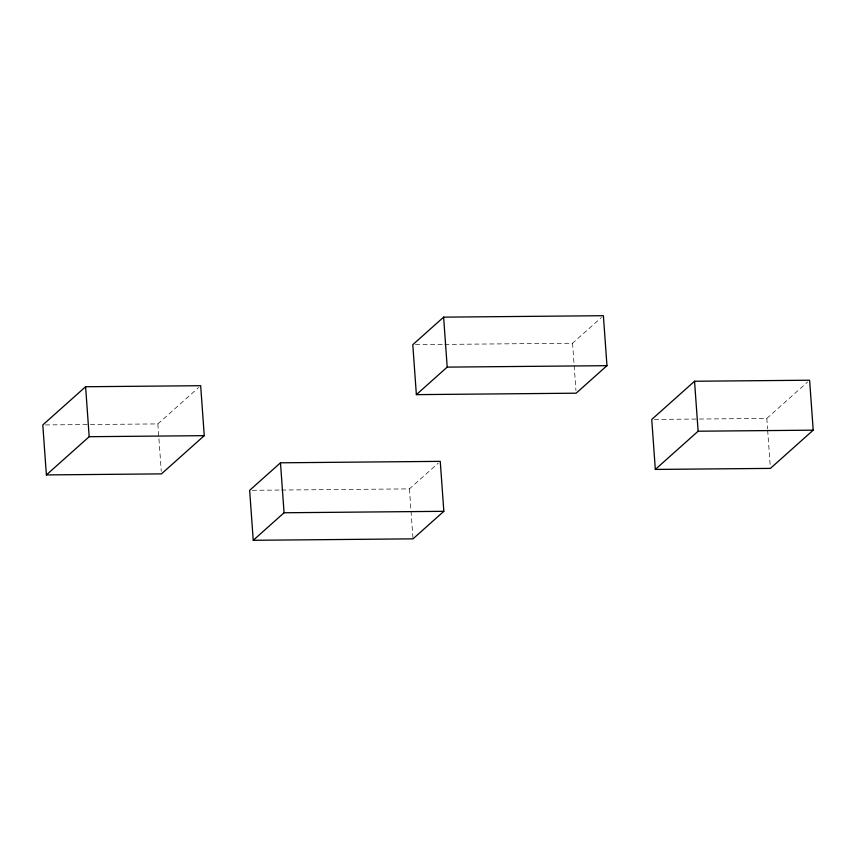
<?xml version="1.0" encoding="UTF-8"?>
<svg xmlns="http://www.w3.org/2000/svg" width="856" height="856" viewBox="0 0 856 856"><rect width="100%" height="100%" fill="white"/><g stroke="black" fill="none" stroke-linecap="round" stroke-linejoin="round"><path stroke-width="0.64" stroke-dasharray="4.28 3.21" d="M90.415 424.523L157.879 423.913L198.688 387.479M281.613 490.039L409.425 488.883L438.261 463.139M444.745 344.39L572.557 343.235L601.394 317.48M699.363 419.033L766.816 418.424L807.625 381.99M415.449 344.647L443.408 344.401M45.443 424.929L89.099 424.533M654.391 419.44L698.036 419.044M252.317 490.306L280.276 490.049M766.816 418.424L767.575 428.942M767.661 430.258L770.304 467.076M572.557 343.235L574.066 364.271M574.162 365.587L575.949 390.571M409.425 488.883L410.934 509.93M411.03 511.235L412.913 537.536M157.879 423.913L161.27 471.249"/><path stroke-width="1.28" d="M85.6 386.741L42.8 424.95L46.385 474.92L161.452 473.882L204.252 435.661L200.679 385.703L85.6 386.741L89.184 436.699L46.385 474.92M280.49 462.807L249.652 490.328L253.237 540.297L413.009 538.852L443.836 511.321L440.252 461.363L280.49 462.807L284.064 512.765L253.237 540.297M443.622 317.148L412.795 344.679L416.369 394.637L576.142 393.193L606.968 365.673L603.384 315.704L443.622 317.148L447.196 367.117L416.369 394.637M694.548 381.252L651.748 419.461L655.322 469.43L770.4 468.393L813.2 430.172L809.615 380.214L694.548 381.252L698.122 431.21L655.322 469.43M447.196 367.117L606.968 365.673M89.184 436.699L204.252 435.661M698.122 431.21L813.2 430.172M284.064 512.765L443.836 511.321"/></g></svg>
